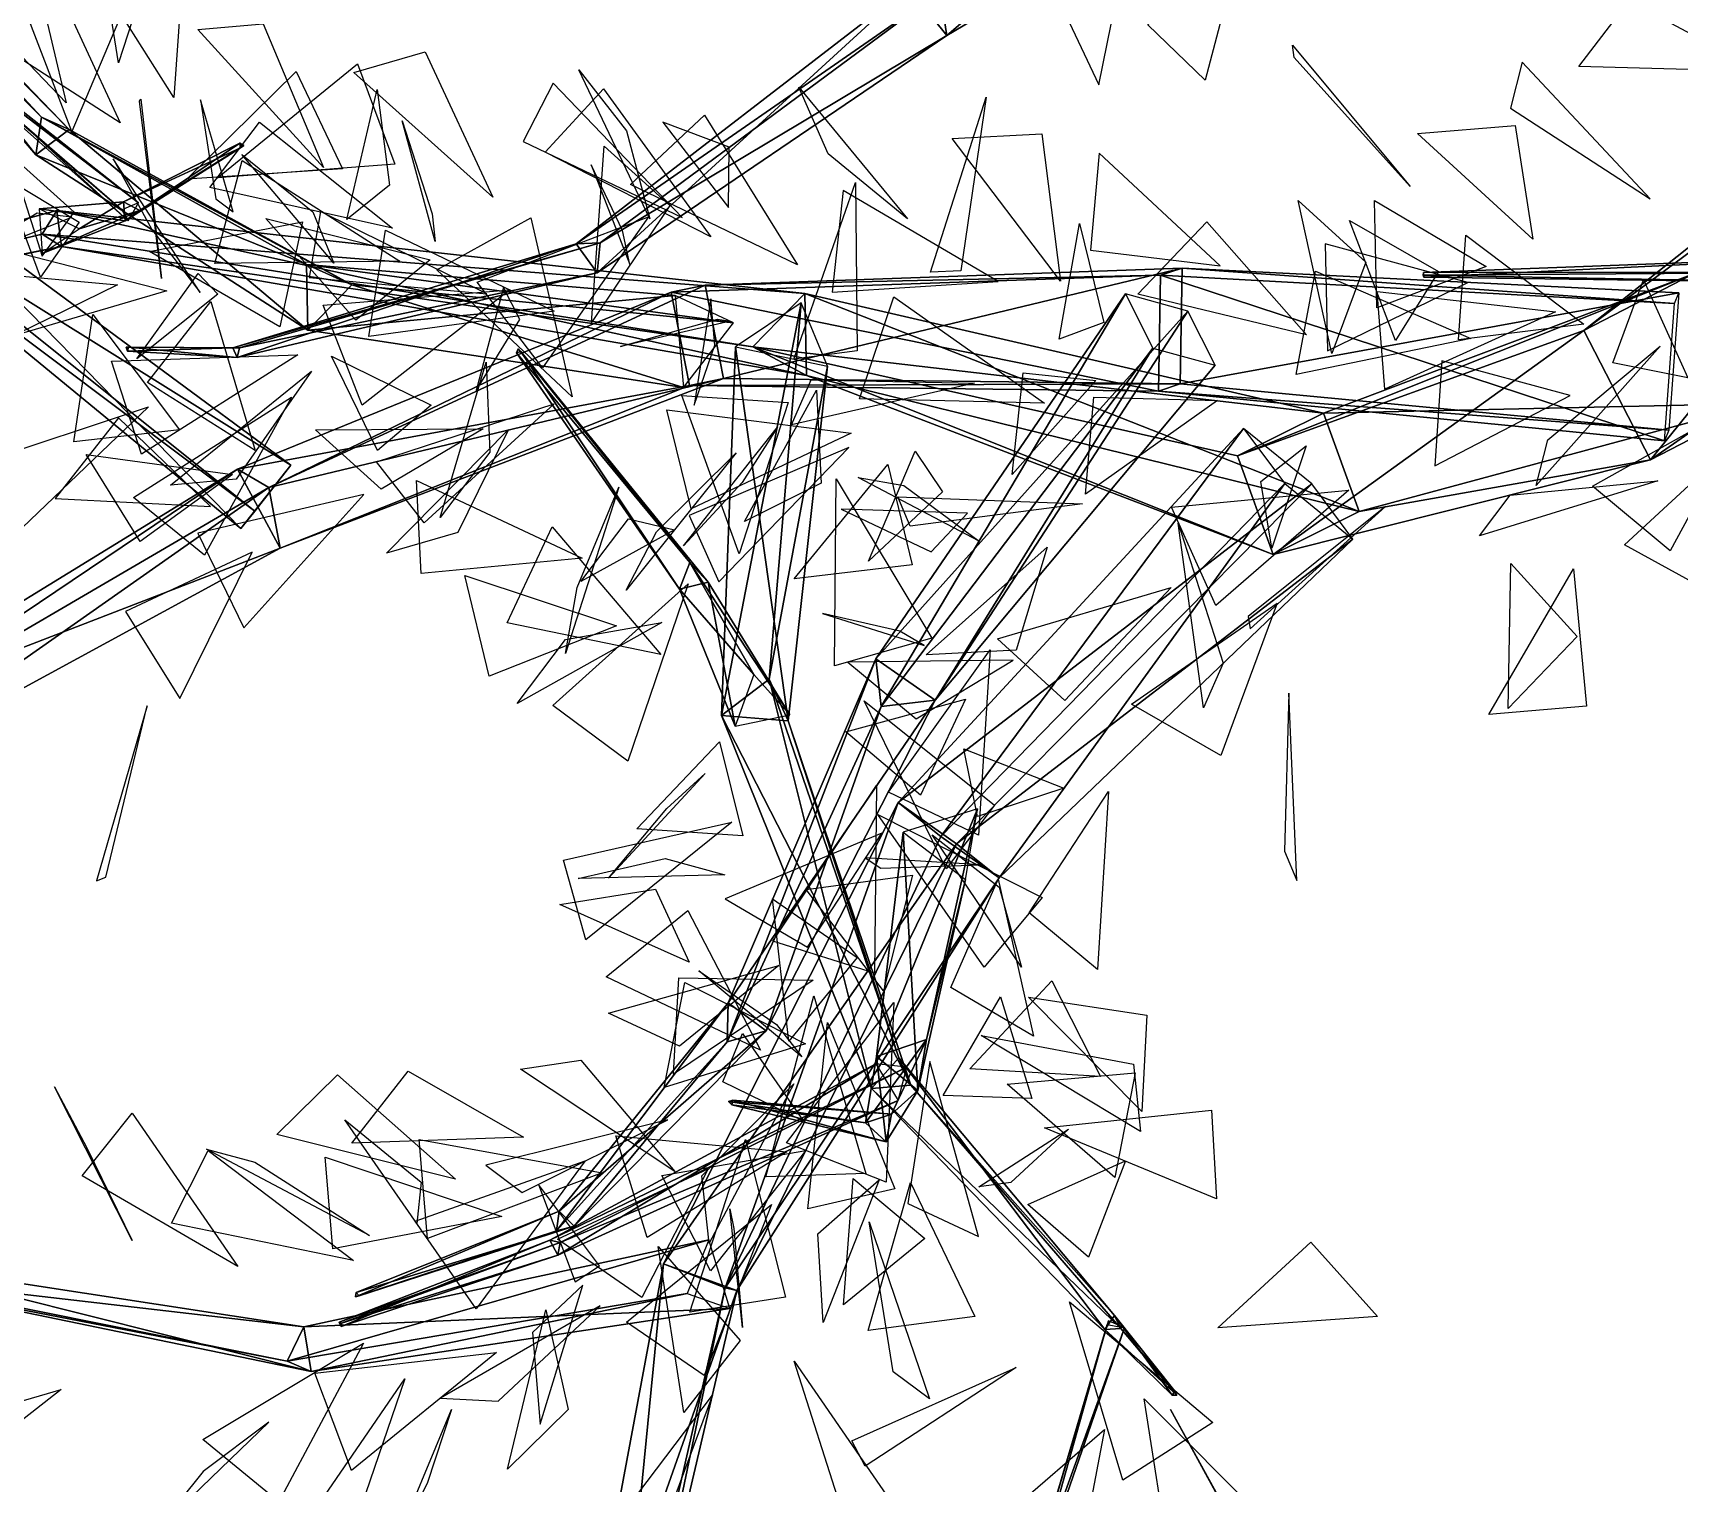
# Model space of a CAD drawing. Extents: x -154 to 171, y -158 to 169.
# Drawn here: x -113.75 to -67.92, y -48.74 to -8.36 of the extents above; entities that cross this region are included whole.
import ezdxf

# ---------------------------------------------------------------- set-up
doc = ezdxf.new("R2010")
doc.units = 0
doc.layers.add('Branches', color=15, linetype='CONTINUOUS')
doc.layers.add('Leaves', color=3, linetype='CONTINUOUS')

msp = doc.modelspace()

# ---------------------------------------------------------------- linework, layer by layer
at = {"layer": 'Branches', "color": 15}
for points in [[(-88.303841, -8.433343, 183.274643), (-89.373924, -7.092829, 182.965805), (-77.842941, 0.530321, 179.122833)], [(-88.303841, -8.433343, 183.274643), (-77.842941, 0.530321, 179.122833), (-76.799553, -1.61366, 179.728256)], [(-88.500366, -7.205266, 184.469696), (-88.303841, -8.433343, 183.274643), (-76.799553, -1.61366, 179.728256)], [(-121.055916, -3.090911, 214.393692), (-120.929146, -2.726, 214.10881), (-113.510384, -10.707273, 205.531906)], [(-120.929146, -2.726, 214.10881), (-112.742416, -11.0505, 206.366333), (-113.510384, -10.707273, 205.531906)], [(-120.929146, -2.726, 214.10881), (-120.697571, -2.796555, 214.517532), (-112.742416, -11.0505, 206.366333)], [(-120.697571, -2.796555, 214.517532), (-121.055916, -3.090911, 214.393692), (-113.67408, -11.751442, 206.094269)], [(-121.055916, -3.090911, 214.393692), (-113.510384, -10.707273, 205.531906), (-113.67408, -11.751442, 206.094269)], [(-120.697571, -2.796555, 214.517532), (-113.67408, -11.751442, 206.094269), (-112.742416, -11.0505, 206.366333)], [(-70.569283, -16.641489, 189.922379), (-54.195148, -4.509834, 173.474731), (-57.212959, -6.044036, 169.620956)], [(-70.569283, -16.641489, 189.922379), (-67.537384, -15.072274, 192.106781), (-54.195148, -4.509834, 173.474731)], [(-68.716888, -20.245325, 189.836365), (-70.569283, -16.641489, 189.922379), (-57.212959, -6.044036, 169.620956)], [(-68.716888, -20.245325, 189.836365), (-57.212959, -6.044036, 169.620956), (-54.851643, -10.595896, 169.489685)], [(-98.627647, -14.232025, 190.876648), (-88.500366, -7.205266, 184.469696), (-89.373924, -7.092829, 182.965805)], [(-98.037331, -15.044133, 191.086029), (-98.627647, -14.232025, 190.876648), (-89.373924, -7.092829, 182.965805)], [(-98.627647, -14.232025, 190.876648), (-97.95491, -14.204473, 191.650269), (-88.500366, -7.205266, 184.469696)], [(-98.037331, -15.044133, 191.086029), (-89.373924, -7.092829, 182.965805), (-88.303841, -8.433343, 183.274643)], [(-97.95491, -14.204473, 191.650269), (-88.303841, -8.433343, 183.274643), (-88.500366, -7.205266, 184.469696)], [(-116.908081, -8.412162, 269.948944), (-116.808662, -8.369725, 270.020996), (-110.81102, -13.088348, 264.948029)], [(-116.871216, -8.478588, 270.054321), (-116.908081, -8.412162, 269.948944), (-111.270798, -13.284606, 264.614868)], [(-116.908081, -8.412162, 269.948944), (-110.81102, -13.088348, 264.948029), (-111.270798, -13.284606, 264.614868)], [(-116.808662, -8.369725, 270.020996), (-116.871216, -8.478588, 270.054321), (-111.100304, -13.591803, 265.102203)], [(-116.871216, -8.478588, 270.054321), (-111.270798, -13.284606, 264.614868), (-111.100304, -13.591803, 265.102203)], [(-116.808662, -8.369725, 270.020996), (-111.100304, -13.591803, 265.102203), (-110.81102, -13.088348, 264.948029)], [(-97.95491, -14.204473, 191.650269), (-98.037331, -15.044133, 191.086029), (-88.303841, -8.433343, 183.274643)], [(-113.67408, -11.751442, 206.094269), (-113.510384, -10.707273, 205.531906), (-106.132538, -14.805631, 194.504028)], [(-113.510384, -10.707273, 205.531906), (-104.868797, -15.374179, 195.796097), (-106.132538, -14.805631, 194.504028)], [(-113.510384, -10.707273, 205.531906), (-112.742416, -11.0505, 206.366333), (-104.868797, -15.374179, 195.796097)], [(-65.68499, -18.676111, 192.020767), (-68.716888, -20.245325, 189.836365), (-54.851643, -10.595896, 169.489685)], [(-112.742416, -11.0505, 206.366333), (-113.67408, -11.751442, 206.094269), (-106.095039, -16.640463, 195.049103)], [(-112.742416, -11.0505, 206.366333), (-106.095039, -16.640463, 195.049103), (-104.868797, -15.374179, 195.796097)], [(-107.975838, -11.559801, 271.858063), (-107.990646, -11.433511, 271.831482), (-111.226479, -13.067014, 264.899994)], [(-107.990646, -11.433511, 271.831482), (-110.769943, -13.305987, 264.800995), (-111.226479, -13.067014, 264.899994)], [(-107.990646, -11.433511, 271.831482), (-107.880829, -11.494429, 271.798279), (-110.769943, -13.305987, 264.800995)], [(-107.975838, -11.559801, 271.858063), (-107.880829, -11.494429, 271.798279), (-107.990646, -11.433511, 271.831482)], [(-113.67408, -11.751442, 206.094269), (-106.132538, -14.805631, 194.504028), (-106.095039, -16.640463, 195.049103)], [(-107.975838, -11.559801, 271.858063), (-111.226479, -13.067014, 264.899994), (-111.185699, -13.591755, 264.964111)], [(-107.880829, -11.494429, 271.798279), (-111.185699, -13.591755, 264.964111), (-110.769943, -13.305987, 264.800995)], [(-107.880829, -11.494429, 271.798279), (-107.975838, -11.559801, 271.858063), (-111.185699, -13.591755, 264.964111)], [(-117.740746, -12.155353, 180.81076), (-118.885429, -13.187227, 181.208481), (-107.958099, -22.160564, 181.528549)], [(-118.503952, -12.945934, 179.682205), (-117.740746, -12.155353, 180.81076), (-106.571274, -20.396481, 180.952286)], [(-117.740746, -12.155353, 180.81076), (-107.958099, -22.160564, 181.528549), (-106.571274, -20.396481, 180.952286)], [(-118.885429, -13.187227, 181.208481), (-118.503952, -12.945934, 179.682205), (-107.570152, -21.673189, 179.297119)], [(-118.885429, -13.187227, 181.208481), (-107.570152, -21.673189, 179.297119), (-107.958099, -22.160564, 181.528549)], [(-118.503952, -12.945934, 179.682205), (-106.571274, -20.396481, 180.952286), (-107.570152, -21.673189, 179.297119)], [(-111.185699, -13.591755, 264.964111), (-111.226479, -13.067014, 264.899994), (-113.572502, -13.25471, 251.096741)], [(-111.226479, -13.067014, 264.899994), (-112.463875, -13.816738, 250.948914), (-113.572502, -13.25471, 251.096741)], [(-111.185699, -13.591755, 264.964111), (-113.572502, -13.25471, 251.096741), (-113.494057, -14.503429, 251.133194)], [(-111.226479, -13.067014, 264.899994), (-110.769943, -13.305987, 264.800995), (-112.463875, -13.816738, 250.948914)], [(-127.634949, -17.272581, 259.764038), (-113.082962, -13.307942, 251.237717), (-113.494194, -13.962742, 250.585526)], [(-127.634949, -17.272581, 259.764038), (-127.597023, -17.191259, 259.857971), (-113.082962, -13.307942, 251.237717)], [(-127.597023, -17.191259, 259.857971), (-112.953278, -14.304193, 251.355591), (-113.082962, -13.307942, 251.237717)], [(-113.494194, -13.962742, 250.585526), (-113.082962, -13.307942, 251.237717), (-92.259232, -15.617108, 235.77713)], [(-110.769943, -13.305987, 264.800995), (-113.494057, -14.503429, 251.133194), (-112.463875, -13.816738, 250.948914)], [(-110.769943, -13.305987, 264.800995), (-111.185699, -13.591755, 264.964111), (-113.494057, -14.503429, 251.133194)], [(-113.082962, -13.307942, 251.237717), (-92.21048, -17.900272, 236.262421), (-92.259232, -15.617108, 235.77713)], [(-113.082962, -13.307942, 251.237717), (-112.953278, -14.304193, 251.355591), (-92.21048, -17.900272, 236.262421)], [(-127.564041, -17.316786, 259.863495), (-127.634949, -17.272581, 259.764038), (-113.494194, -13.962742, 250.585526)], [(-127.564041, -17.316786, 259.863495), (-113.494194, -13.962742, 250.585526), (-112.953278, -14.304193, 251.355591)], [(-112.953278, -14.304193, 251.355591), (-113.494194, -13.962742, 250.585526), (-93.70549, -17.096245, 234.694916)], [(-113.494194, -13.962742, 250.585526), (-92.259232, -15.617108, 235.77713), (-93.70549, -17.096245, 234.694916)], [(-108.182037, -17.132517, 200.625092), (-97.95491, -14.204473, 191.650269), (-98.627647, -14.232025, 190.876648)], [(-108.182037, -17.132517, 200.625092), (-107.997917, -17.129526, 200.872437), (-97.95491, -14.204473, 191.650269)], [(-107.997917, -17.129526, 200.872437), (-98.037331, -15.044133, 191.086029), (-97.95491, -14.204473, 191.650269)], [(-127.597023, -17.191259, 259.857971), (-127.564041, -17.316786, 259.863495), (-112.953278, -14.304193, 251.355591)], [(-112.953278, -14.304193, 251.355591), (-93.70549, -17.096245, 234.694916), (-92.21048, -17.900272, 236.262421)], [(-108.06781, -17.395138, 200.73941), (-108.182037, -17.132517, 200.625092), (-98.627647, -14.232025, 190.876648)], [(-108.06781, -17.395138, 200.73941), (-98.627647, -14.232025, 190.876648), (-98.037331, -15.044133, 191.086029)], [(-75.029457, -15.16025, 288.073059), (-75.032478, -15.031089, 288.086609), (-62.904331, -14.573868, 289.44455)], [(-75.032478, -15.031089, 288.086609), (-62.975163, -15.020149, 290.052429), (-62.904331, -14.573868, 289.44455)], [(-75.029457, -15.16025, 288.073059), (-62.904331, -14.573868, 289.44455), (-62.886692, -15.326959, 289.365601)], [(-107.997917, -17.129526, 200.872437), (-108.06781, -17.395138, 200.73941), (-98.037331, -15.044133, 191.086029)], [(-106.095039, -16.640463, 195.049103), (-106.132538, -14.805631, 194.504028), (-95.8741, -15.671169, 185.027023)], [(-106.132538, -14.805631, 194.504028), (-94.247406, -16.435978, 186.961487), (-95.8741, -15.671169, 185.027023)], [(-106.132538, -14.805631, 194.504028), (-104.868797, -15.374179, 195.796097), (-94.247406, -16.435978, 186.961487)], [(-95.98175, -15.576699, 187.1306), (-82.413719, -18.331367, 192.074753), (-82.357773, -15.104257, 192.332855)], [(-95.038406, -15.380404, 184.657379), (-95.98175, -15.576699, 187.1306), (-82.357773, -15.104257, 192.332855)], [(-94.525055, -17.9841, 184.607193), (-95.038406, -15.380404, 184.657379), (-81.754112, -14.905651, 189.157944)], [(-95.038406, -15.380404, 184.657379), (-82.357773, -15.104257, 192.332855), (-81.754112, -14.905651, 189.157944)], [(-94.525055, -17.9841, 184.607193), (-81.754112, -14.905651, 189.157944), (-81.810059, -18.132763, 188.899841)], [(-82.357773, -15.104257, 192.332855), (-82.413719, -18.331367, 192.074753), (-68.325645, -19.719013, 192.73761)], [(-81.754112, -14.905651, 189.157944), (-82.357773, -15.104257, 192.332855), (-68.04818, -15.893178, 193.040176)], [(-82.357773, -15.104257, 192.332855), (-68.325645, -19.719013, 192.73761), (-68.04818, -15.893178, 193.040176)], [(-81.810059, -18.132763, 188.899841), (-81.754112, -14.905651, 189.157944), (-67.928627, -15.598587, 189.205536)], [(-81.754112, -14.905651, 189.157944), (-68.04818, -15.893178, 193.040176), (-67.928627, -15.598587, 189.205536)], [(-80.216896, -20.139814, 213.440979), (-67.537384, -15.072274, 192.106781), (-70.569283, -16.641489, 189.922379)], [(-80.216896, -20.139814, 213.440979), (-77.821419, -18.943731, 214.740829), (-67.537384, -15.072274, 192.106781)], [(-77.821419, -18.943731, 214.740829), (-65.68499, -18.676111, 192.020767), (-67.537384, -15.072274, 192.106781)], [(-75.044609, -15.107629, 288.190857), (-62.886692, -15.326959, 289.365601), (-62.975163, -15.020149, 290.052429)], [(-75.032478, -15.031089, 288.086609), (-75.044609, -15.107629, 288.190857), (-62.975163, -15.020149, 290.052429)], [(-75.044609, -15.107629, 288.190857), (-75.032478, -15.031089, 288.086609), (-75.029457, -15.16025, 288.073059)], [(-75.044609, -15.107629, 288.190857), (-75.029457, -15.16025, 288.073059), (-62.886692, -15.326959, 289.365601)], [(-108.055786, -20.511227, 181.536285), (-95.468399, -18.180395, 187.080414), (-95.98175, -15.576699, 187.1306)], [(-107.178139, -21.013741, 179.201065), (-108.055786, -20.511227, 181.536285), (-95.98175, -15.576699, 187.1306)], [(-107.178139, -21.013741, 179.201065), (-95.038406, -15.380404, 184.657379), (-94.525055, -17.9841, 184.607193)], [(-107.178139, -21.013741, 179.201065), (-95.98175, -15.576699, 187.1306), (-95.038406, -15.380404, 184.657379)], [(-104.868797, -15.374179, 195.796097), (-106.095039, -16.640463, 195.049103), (-95.638702, -18.234051, 185.618179)], [(-104.868797, -15.374179, 195.796097), (-95.638702, -18.234051, 185.618179), (-94.247406, -16.435978, 186.961487)], [(-95.98175, -15.576699, 187.1306), (-95.468399, -18.180395, 187.080414), (-82.413719, -18.331367, 192.074753)], [(-106.095039, -16.640463, 195.049103), (-95.8741, -15.671169, 185.027023), (-95.638702, -18.234051, 185.618179)], [(-94.578857, -27.367008, 244.971695), (-92.364555, -15.874043, 236.67363), (-94.18602, -17.102911, 235.208954)], [(-94.578857, -27.367008, 244.971695), (-93.25457, -26.349606, 245.907745), (-92.364555, -15.874043, 236.67363)], [(-93.70549, -17.096245, 234.694916), (-92.259232, -15.617108, 235.77713), (-77.821419, -18.943731, 214.740829)], [(-93.25457, -26.349606, 245.907745), (-91.624634, -17.636669, 234.851883), (-92.364555, -15.874043, 236.67363)], [(-92.259232, -15.617108, 235.77713), (-76.827431, -21.685019, 215.337372), (-77.821419, -18.943731, 214.740829)], [(-92.259232, -15.617108, 235.77713), (-92.21048, -17.900272, 236.262421), (-76.827431, -21.685019, 215.337372)], [(-90.132423, -27.11895, 195.838806), (-90.284836, -25.784214, 197.376175), (-83.333549, -15.624558, 190.687012)], [(-90.284836, -25.784214, 197.376175), (-81.593796, -16.104095, 192.048019), (-83.333549, -15.624558, 190.687012)], [(-90.132423, -27.11895, 195.838806), (-83.333549, -15.624558, 190.687012), (-82.574036, -17.132923, 189.184677)], [(-81.810059, -18.132763, 188.899841), (-67.928627, -15.598587, 189.205536), (-68.206093, -19.424421, 188.902969)], [(-90.284836, -25.784214, 197.376175), (-88.633224, -26.936588, 197.212631), (-81.593796, -16.104095, 192.048019)], [(-88.633224, -26.936588, 197.212631), (-80.834282, -17.612459, 190.545685), (-81.593796, -16.104095, 192.048019)], [(-79.222908, -22.881102, 214.037521), (-80.216896, -20.139814, 213.440979), (-70.569283, -16.641489, 189.922379)], [(-79.222908, -22.881102, 214.037521), (-70.569283, -16.641489, 189.922379), (-68.716888, -20.245325, 189.836365)], [(-111.151283, -17.109436, 202.410294), (-111.087189, -17.107946, 202.52327), (-107.997917, -17.129526, 200.872437)], [(-111.151283, -17.109436, 202.410294), (-111.120644, -17.221159, 202.46907), (-111.087189, -17.107946, 202.52327)], [(-111.151283, -17.109436, 202.410294), (-107.997917, -17.129526, 200.872437), (-108.182037, -17.132517, 200.625092)], [(-111.120644, -17.221159, 202.46907), (-111.151283, -17.109436, 202.410294), (-108.182037, -17.132517, 200.625092)], [(-111.087189, -17.107946, 202.52327), (-111.120644, -17.221159, 202.46907), (-108.06781, -17.395138, 200.73941)], [(-111.120644, -17.221159, 202.46907), (-108.182037, -17.132517, 200.625092), (-108.06781, -17.395138, 200.73941)], [(-111.087189, -17.107946, 202.52327), (-108.06781, -17.395138, 200.73941), (-107.997917, -17.129526, 200.872437)], [(-100.290627, -17.268064, 269.835205), (-100.242355, -17.155176, 269.792755), (-95.461258, -23.101559, 258.351013)], [(-100.1698, -17.232887, 269.867401), (-100.242355, -17.155176, 269.792755), (-100.290627, -17.268064, 269.835205)], [(-100.1698, -17.232887, 269.867401), (-100.290627, -17.268064, 269.835205), (-95.751122, -23.846148, 258.569824)], [(-100.290627, -17.268064, 269.835205), (-95.461258, -23.101559, 258.351013), (-95.751122, -23.846148, 258.569824)], [(-100.242355, -17.155176, 269.792755), (-94.948563, -23.655767, 258.712555), (-95.461258, -23.101559, 258.351013)], [(-100.242355, -17.155176, 269.792755), (-100.1698, -17.232887, 269.867401), (-94.948563, -23.655767, 258.712555)], [(-100.1698, -17.232887, 269.867401), (-95.751122, -23.846148, 258.569824), (-94.948563, -23.655767, 258.712555)], [(-92.727112, -27.51256, 244.508118), (-94.578857, -27.367008, 244.971695), (-94.18602, -17.102911, 235.208954)], [(-92.727112, -27.51256, 244.508118), (-94.18602, -17.102911, 235.208954), (-91.624634, -17.636669, 234.851883)], [(-92.21048, -17.900272, 236.262421), (-93.70549, -17.096245, 234.694916), (-79.222908, -22.881102, 214.037521)], [(-93.70549, -17.096245, 234.694916), (-80.216896, -20.139814, 213.440979), (-79.222908, -22.881102, 214.037521)], [(-93.70549, -17.096245, 234.694916), (-77.821419, -18.943731, 214.740829), (-80.216896, -20.139814, 213.440979)], [(-88.633224, -26.936588, 197.212631), (-90.132423, -27.11895, 195.838806), (-82.574036, -17.132923, 189.184677)], [(-88.633224, -26.936588, 197.212631), (-82.574036, -17.132923, 189.184677), (-80.834282, -17.612459, 190.545685)], [(-93.25457, -26.349606, 245.907745), (-92.727112, -27.51256, 244.508118), (-91.624634, -17.636669, 234.851883)], [(-108.055786, -20.511227, 181.536285), (-106.865608, -22.705267, 181.040604), (-95.468399, -18.180395, 187.080414)], [(-106.865608, -22.705267, 181.040604), (-107.178139, -21.013741, 179.201065), (-94.525055, -17.9841, 184.607193)], [(-106.865608, -22.705267, 181.040604), (-94.525055, -17.9841, 184.607193), (-95.468399, -18.180395, 187.080414)], [(-95.468399, -18.180395, 187.080414), (-94.525055, -17.9841, 184.607193), (-81.810059, -18.132763, 188.899841)], [(-95.468399, -18.180395, 187.080414), (-81.810059, -18.132763, 188.899841), (-82.413719, -18.331367, 192.074753)], [(-92.21048, -17.900272, 236.262421), (-79.222908, -22.881102, 214.037521), (-76.827431, -21.685019, 215.337372)], [(-82.413719, -18.331367, 192.074753), (-81.810059, -18.132763, 188.899841), (-68.206093, -19.424421, 188.902969)], [(-82.413719, -18.331367, 192.074753), (-68.206093, -19.424421, 188.902969), (-68.325645, -19.719013, 192.73761)], [(-77.821419, -18.943731, 214.740829), (-76.827431, -21.685019, 215.337372), (-65.68499, -18.676111, 192.020767)], [(-76.827431, -21.685019, 215.337372), (-68.716888, -20.245325, 189.836365), (-65.68499, -18.676111, 192.020767)], [(-89.65831, -29.790987, 216.291504), (-78.147385, -20.919468, 216.539246), (-80.045601, -19.373178, 214.659775)], [(-88.472099, -30.735928, 214.326935), (-89.65831, -29.790987, 216.291504), (-80.045601, -19.373178, 214.659775)], [(-88.472099, -30.735928, 214.326935), (-80.045601, -19.373178, 214.659775), (-78.896942, -20.905365, 212.239105)], [(-119.727036, -27.669575, 179.985489), (-106.865608, -22.705267, 181.040604), (-108.055786, -20.511227, 181.536285)], [(-119.543098, -28.239017, 178.258652), (-119.727036, -27.669575, 179.985489), (-108.055786, -20.511227, 181.536285)], [(-119.543098, -28.239017, 178.258652), (-108.055786, -20.511227, 181.536285), (-107.178139, -21.013741, 179.201065)], [(-76.827431, -21.685019, 215.337372), (-79.222908, -22.881102, 214.037521), (-68.716888, -20.245325, 189.836365)], [(-119.000374, -29.305088, 179.615219), (-119.543098, -28.239017, 178.258652), (-107.178139, -21.013741, 179.201065)], [(-119.000374, -29.305088, 179.615219), (-107.178139, -21.013741, 179.201065), (-106.865608, -22.705267, 181.040604)], [(-89.65831, -29.790987, 216.291504), (-88.037315, -30.939228, 217.779266), (-78.147385, -20.919468, 216.539246)], [(-86.851105, -31.884169, 215.814697), (-88.472099, -30.735928, 214.326935), (-78.896942, -20.905365, 212.239105)], [(-88.037315, -30.939228, 217.779266), (-76.998726, -22.451654, 214.118576), (-78.147385, -20.919468, 216.539246)], [(-86.851105, -31.884169, 215.814697), (-78.896942, -20.905365, 212.239105), (-76.998726, -22.451654, 214.118576)], [(-88.037315, -30.939228, 217.779266), (-86.851105, -31.884169, 215.814697), (-76.998726, -22.451654, 214.118576)], [(-119.727036, -27.669575, 179.985489), (-119.000374, -29.305088, 179.615219), (-106.865608, -22.705267, 181.040604)], [(-95.751122, -23.846148, 258.569824), (-95.461258, -23.101559, 258.351013), (-93.677856, -26.224876, 244.882416)], [(-95.461258, -23.101559, 258.351013), (-92.680641, -27.342806, 245.316345), (-93.677856, -26.224876, 244.882416)], [(-95.461258, -23.101559, 258.351013), (-94.948563, -23.655767, 258.712555), (-92.680641, -27.342806, 245.316345)], [(-94.948563, -23.655767, 258.712555), (-95.751122, -23.846148, 258.569824), (-94.202042, -27.661491, 245.188782)], [(-94.948563, -23.655767, 258.712555), (-94.202042, -27.661491, 245.188782), (-92.680641, -27.342806, 245.316345)], [(-95.751122, -23.846148, 258.569824), (-93.677856, -26.224876, 244.882416), (-94.202042, -27.661491, 245.188782)], [(-94.424812, -36.449219, 205.760681), (-90.284836, -25.784214, 197.376175), (-90.132423, -27.11895, 195.838806)], [(-94.424812, -36.449219, 205.760681), (-94.391251, -35.370167, 206.527863), (-90.284836, -25.784214, 197.376175)], [(-94.391251, -35.370167, 206.527863), (-88.633224, -26.936588, 197.212631), (-90.284836, -25.784214, 197.376175)], [(-90.403374, -37.751835, 253.80687), (-93.25457, -26.349606, 245.907745), (-94.578857, -27.367008, 244.971695)], [(-90.403374, -37.751835, 253.80687), (-89.647202, -36.902782, 254.181824), (-93.25457, -26.349606, 245.907745)], [(-89.647202, -36.902782, 254.181824), (-92.727112, -27.51256, 244.508118), (-93.25457, -26.349606, 245.907745)], [(-94.391251, -35.370167, 206.527863), (-93.335655, -36.143147, 206.449234), (-88.633224, -26.936588, 197.212631)], [(-93.335655, -36.143147, 206.449234), (-90.132423, -27.11895, 195.838806), (-88.633224, -26.936588, 197.212631)], [(-89.308762, -37.655434, 253.331665), (-94.578857, -27.367008, 244.971695), (-92.727112, -27.51256, 244.508118)], [(-89.308762, -37.655434, 253.331665), (-90.403374, -37.751835, 253.80687), (-94.578857, -27.367008, 244.971695)], [(-93.335655, -36.143147, 206.449234), (-94.424812, -36.449219, 205.760681), (-90.132423, -27.11895, 195.838806)], [(-89.647202, -36.902782, 254.181824), (-89.308762, -37.655434, 253.331665), (-92.727112, -27.51256, 244.508118)], [(-96.193169, -42.634785, 215.341385), (-88.037315, -30.939228, 217.779266), (-89.65831, -29.790987, 216.291504)], [(-94.475288, -43.303871, 213.911896), (-96.193169, -42.634785, 215.341385), (-89.65831, -29.790987, 216.291504)], [(-94.475288, -43.303871, 213.911896), (-89.65831, -29.790987, 216.291504), (-88.472099, -30.735928, 214.326935)], [(-90.265106, -36.861702, 228.547562), (-87.451698, -29.966444, 216.558197), (-89.523354, -30.615559, 216.045013)], [(-90.265106, -36.861702, 228.547562), (-88.872826, -36.388397, 228.79007), (-87.451698, -29.966444, 216.558197)], [(-88.872826, -36.388397, 228.79007), (-87.78907, -31.930731, 215.556076), (-87.451698, -29.966444, 216.558197)], [(-89.110619, -37.807133, 228.344467), (-90.265106, -36.861702, 228.547562), (-89.523354, -30.615559, 216.045013)], [(-89.110619, -37.807133, 228.344467), (-89.523354, -30.615559, 216.045013), (-87.78907, -31.930731, 215.556076)], [(-96.193169, -42.634785, 215.341385), (-94.153214, -43.375633, 216.19693), (-88.037315, -30.939228, 217.779266)], [(-94.475288, -43.303871, 213.911896), (-88.472099, -30.735928, 214.326935), (-86.851105, -31.884169, 215.814697)], [(-94.153214, -43.375633, 216.19693), (-86.851105, -31.884169, 215.814697), (-88.037315, -30.939228, 217.779266)], [(-94.153214, -43.375633, 216.19693), (-94.475288, -43.303871, 213.911896), (-86.851105, -31.884169, 215.814697)], [(-88.872826, -36.388397, 228.79007), (-89.110619, -37.807133, 228.344467), (-87.78907, -31.930731, 215.556076)], [(-99.171463, -41.712673, 217.939728), (-94.391251, -35.370167, 206.527863), (-94.424812, -36.449219, 205.760681)], [(-99.171463, -41.712673, 217.939728), (-99.102783, -41.163437, 218.189301), (-94.391251, -35.370167, 206.527863)], [(-99.102783, -41.163437, 218.189301), (-93.335655, -36.143147, 206.449234), (-94.391251, -35.370167, 206.527863)], [(-99.102783, -41.163437, 218.189301), (-98.685356, -41.585896, 218.280762), (-93.335655, -36.143147, 206.449234)], [(-98.685356, -41.585896, 218.280762), (-94.424812, -36.449219, 205.760681), (-93.335655, -36.143147, 206.449234)], [(-98.685356, -41.585896, 218.280762), (-99.171463, -41.712673, 217.939728), (-94.424812, -36.449219, 205.760681)], [(-90.574638, -38.710453, 242.346558), (-88.872826, -36.388397, 228.79007), (-90.265106, -36.861702, 228.547562)], [(-90.574638, -38.710453, 242.346558), (-89.84861, -38.466553, 242.497223), (-88.872826, -36.388397, 228.79007)], [(-89.84861, -38.466553, 242.497223), (-89.110619, -37.807133, 228.344467), (-88.872826, -36.388397, 228.79007)], [(-99.141037, -42.395428, 262.93219), (-99.362984, -41.975319, 262.86734), (-90.282448, -37.063023, 253.458679)], [(-99.362984, -41.975319, 262.86734), (-89.41629, -37.156754, 254.292435), (-90.282448, -37.063023, 253.458679)], [(-99.141037, -42.395428, 262.93219), (-90.282448, -37.063023, 253.458679), (-89.660599, -38.090275, 253.569244)], [(-89.996513, -39.239059, 242.438431), (-90.574638, -38.710453, 242.346558), (-90.265106, -36.861702, 228.547562)], [(-83.909157, -44.461731, 264.351013), (-89.647202, -36.902782, 254.181824), (-90.403374, -37.751835, 253.80687)], [(-89.996513, -39.239059, 242.438431), (-90.265106, -36.861702, 228.547562), (-89.110619, -37.807133, 228.344467)], [(-83.909157, -44.461731, 264.351013), (-83.641846, -44.069584, 264.422668), (-89.647202, -36.902782, 254.181824)], [(-83.641846, -44.069584, 264.422668), (-89.308762, -37.655434, 253.331665), (-89.647202, -36.902782, 254.181824)], [(-99.362984, -41.975319, 262.86734), (-99.073769, -42.03698, 263.25119), (-89.41629, -37.156754, 254.292435)], [(-99.073769, -42.03698, 263.25119), (-89.660599, -38.090275, 253.569244), (-89.41629, -37.156754, 254.292435)], [(-83.461418, -44.435928, 264.180023), (-90.403374, -37.751835, 253.80687), (-89.308762, -37.655434, 253.331665)], [(-83.461418, -44.435928, 264.180023), (-83.909157, -44.461731, 264.351013), (-90.403374, -37.751835, 253.80687)], [(-89.84861, -38.466553, 242.497223), (-89.996513, -39.239059, 242.438431), (-89.110619, -37.807133, 228.344467)], [(-83.641846, -44.069584, 264.422668), (-83.461418, -44.435928, 264.180023), (-89.308762, -37.655434, 253.331665)], [(-99.073769, -42.03698, 263.25119), (-99.141037, -42.395428, 262.93219), (-89.660599, -38.090275, 253.569244)], [(-94.385712, -38.116116, 254.556152), (-94.268364, -38.075432, 254.594223), (-89.84861, -38.466553, 242.497223)], [(-94.295486, -38.20245, 254.591949), (-94.268364, -38.075432, 254.594223), (-94.385712, -38.116116, 254.556152)], [(-94.295486, -38.20245, 254.591949), (-94.385712, -38.116116, 254.556152), (-90.574638, -38.710453, 242.346558)], [(-94.385712, -38.116116, 254.556152), (-89.84861, -38.466553, 242.497223), (-90.574638, -38.710453, 242.346558)], [(-94.268364, -38.075432, 254.594223), (-94.295486, -38.20245, 254.591949), (-89.996513, -39.239059, 242.438431)], [(-94.295486, -38.20245, 254.591949), (-90.574638, -38.710453, 242.346558), (-89.996513, -39.239059, 242.438431)], [(-94.268364, -38.075432, 254.594223), (-89.996513, -39.239059, 242.438431), (-89.84861, -38.466553, 242.497223)], [(-104.767517, -43.5508, 225.156509), (-99.102783, -41.163437, 218.189301), (-99.171463, -41.712673, 217.939728)], [(-104.767517, -43.5508, 225.156509), (-104.750084, -43.43145, 225.204742), (-99.102783, -41.163437, 218.189301)], [(-104.750084, -43.43145, 225.204742), (-98.685356, -41.585896, 218.280762), (-99.102783, -41.163437, 218.189301)], [(-104.750084, -43.43145, 225.204742), (-104.671471, -43.52829, 225.241028), (-98.685356, -41.585896, 218.280762)], [(-104.671471, -43.52829, 225.241028), (-99.171463, -41.712673, 217.939728), (-98.685356, -41.585896, 218.280762)], [(-106.670883, -45.343212, 222.477341), (-94.935295, -41.969238, 215.445847), (-95.537582, -43.462181, 214.205215)], [(-106.670883, -45.343212, 222.477341), (-106.208702, -44.385807, 223.216354), (-94.935295, -41.969238, 215.445847)], [(-106.208702, -44.385807, 223.216354), (-94.348801, -43.88287, 215.799149), (-94.935295, -41.969238, 215.445847)], [(-105.169159, -44.378273, 265.718323), (-105.221504, -44.261429, 265.696381), (-99.362984, -41.975319, 262.86734)], [(-105.221504, -44.261429, 265.696381), (-99.073769, -42.03698, 263.25119), (-99.362984, -41.975319, 262.86734)], [(-105.221504, -44.261429, 265.696381), (-105.161514, -44.285599, 265.809021), (-99.073769, -42.03698, 263.25119)], [(-105.169159, -44.378273, 265.718323), (-99.362984, -41.975319, 262.86734), (-99.141037, -42.395428, 262.93219)], [(-105.161514, -44.285599, 265.809021), (-99.141037, -42.395428, 262.93219), (-99.073769, -42.03698, 263.25119)], [(-104.671471, -43.52829, 225.241028), (-104.767517, -43.5508, 225.156509), (-99.171463, -41.712673, 217.939728)], [(-118.624466, -42.946659, 229.246338), (-118.432045, -42.51247, 229.587799), (-106.208702, -44.385807, 223.216354)], [(-118.432045, -42.51247, 229.587799), (-118.462166, -43.062199, 229.80278), (-106.007782, -45.629787, 223.5681)], [(-118.432045, -42.51247, 229.587799), (-106.007782, -45.629787, 223.5681), (-106.208702, -44.385807, 223.216354)], [(-105.161514, -44.285599, 265.809021), (-105.169159, -44.378273, 265.718323), (-99.141037, -42.395428, 262.93219)], [(-118.462166, -43.062199, 229.80278), (-118.624466, -42.946659, 229.246338), (-106.670883, -45.343212, 222.477341)], [(-118.624466, -42.946659, 229.246338), (-106.208702, -44.385807, 223.216354), (-106.670883, -45.343212, 222.477341)], [(-118.462166, -43.062199, 229.80278), (-106.670883, -45.343212, 222.477341), (-106.007782, -45.629787, 223.5681)], [(-98.772758, -56.470833, 216.741943), (-94.153214, -43.375633, 216.19693), (-96.193169, -42.634785, 215.341385)], [(-97.606995, -57.014008, 215.764084), (-98.772758, -56.470833, 216.741943), (-96.193169, -42.634785, 215.341385)], [(-97.606995, -57.014008, 215.764084), (-96.193169, -42.634785, 215.341385), (-94.475288, -43.303871, 213.911896)], [(-106.007782, -45.629787, 223.5681), (-106.670883, -45.343212, 222.477341), (-95.537582, -43.462181, 214.205215)], [(-106.007782, -45.629787, 223.5681), (-95.537582, -43.462181, 214.205215), (-94.348801, -43.88287, 215.799149)], [(-104.767517, -43.5508, 225.156509), (-104.671471, -43.52829, 225.241028), (-104.750084, -43.43145, 225.204742)], [(-98.772758, -56.470833, 216.741943), (-97.263443, -56.662437, 217.285568), (-94.153214, -43.375633, 216.19693)], [(-97.263443, -56.662437, 217.285568), (-97.606995, -57.014008, 215.764084), (-94.475288, -43.303871, 213.911896)], [(-97.263443, -56.662437, 217.285568), (-94.475288, -43.303871, 213.911896), (-94.153214, -43.375633, 216.19693)], [(-106.208702, -44.385807, 223.216354), (-106.007782, -45.629787, 223.5681), (-94.348801, -43.88287, 215.799149)], [(-105.161514, -44.285599, 265.809021), (-105.221504, -44.261429, 265.696381), (-105.169159, -44.378273, 265.718323)], [(-86.170692, -52.197201, 265.860535), (-83.808884, -44.222927, 264.594116), (-83.842361, -44.324986, 264.042542)], [(-86.170692, -52.197201, 265.860535), (-86.162949, -52.173588, 265.988037), (-83.808884, -44.222927, 264.594116)], [(-86.059464, -52.219009, 265.924011), (-86.170692, -52.197201, 265.860535), (-83.842361, -44.324986, 264.042542)], [(-86.162949, -52.173588, 265.988037), (-83.361183, -44.419331, 264.317047), (-83.808884, -44.222927, 264.594116)], [(-86.162949, -52.173588, 265.988037), (-86.059464, -52.219009, 265.924011), (-83.361183, -44.419331, 264.317047)], [(-86.059464, -52.219009, 265.924011), (-83.842361, -44.324986, 264.042542), (-83.361183, -44.419331, 264.317047)], [(-82.031174, -46.292599, 270.661804), (-83.641846, -44.069584, 264.422668), (-83.909157, -44.461731, 264.351013)], [(-81.90564, -46.291336, 270.628418), (-83.909157, -44.461731, 264.351013), (-83.461418, -44.435928, 264.180023)], [(-82.031174, -46.292599, 270.661804), (-81.96125, -46.184059, 270.676117), (-83.641846, -44.069584, 264.422668)], [(-81.96125, -46.184059, 270.676117), (-83.461418, -44.435928, 264.180023), (-83.641846, -44.069584, 264.422668)], [(-81.96125, -46.184059, 270.676117), (-81.90564, -46.291336, 270.628418), (-83.461418, -44.435928, 264.180023)], [(-81.90564, -46.291336, 270.628418), (-82.031174, -46.292599, 270.661804), (-83.909157, -44.461731, 264.351013)], [(-82.031174, -46.292599, 270.661804), (-81.90564, -46.291336, 270.628418), (-81.96125, -46.184059, 270.676117)]]:
    msp.add_3dface(points, dxfattribs=at)
at = {"layer": 'Leaves', "color": 3}
for points in [[(-111.365089, -9.18782, 205.702515), (-112.123116, -4.466298, 207.79599), (-110.316467, -5.959568, 209.668472)], [(-79.798599, -4.658767, 178.787018), (-81.117538, -9.677246, 178.216675), (-82.706116, -8.133155, 176.193756)], [(-112.822411, -10.305393, 264.762543), (-116.341606, -6.634075, 263.584961), (-114.022446, -5.226084, 264.865204)], [(-109.825134, -10.161185, 270.628662), (-111.58931, -7.365718, 274.668854), (-109.516426, -5.685553, 273.297638)], [(-83.271027, -5.819763, 185.056274), (-85.223259, -7.362135, 189.64537), (-84.078545, -9.803915, 188.331085)], [(-111.318138, -10.864004, 199.985672), (-115.703491, -8.052187, 200.320953), (-113.456825, -6.248289, 201.156677)], [(-112.665245, -11.106895, 256.262939), (-114.007492, -7.624198, 259.912476), (-111.061821, -7.295299, 259.448944)], [(-65.635254, -9.433702, 181.336884), (-70.71048, -9.296511, 182.55069), (-69.31427, -7.466171, 184.47435)], [(-105.657478, -12.103619, 245.166748), (-109.160042, -8.268686, 245.691498), (-107.336601, -8.101879, 248.067886)], [(-75.405212, -12.638853, 190.269897), (-78.633499, -9.045574, 188.290863), (-78.683723, -8.701875, 191.270691)], [(-100.949852, -12.931516, 190.061584), (-104.815102, -9.465834, 190.608322), (-102.827454, -8.890133, 192.78038)], [(-109.46312, -12.430741, 260.886261), (-106.419312, -9.430301, 263.883362), (-105.136314, -12.140581, 263.792236)], [(-108.6073, -12.398898, 265.036255), (-104.714996, -9.215613, 266.438629), (-103.677681, -12.017404, 266.710571)], [(-96.57885, -13.531692, 240.755508), (-98.554832, -9.385511, 243.236374), (-97.227058, -11.085563, 245.321289)], [(-68.724976, -12.978973, 289.869904), (-72.290146, -9.17771, 289.569946), (-72.611839, -10.45039, 292.267487)], [(-105.012833, -13.555025, 199.059708), (-104.166786, -9.93477, 202.724121), (-103.823021, -12.602622, 204.052429)], [(-95.673378, -13.498857, 187.964661), (-99.262733, -9.755817, 187.367813), (-100.100021, -11.381753, 189.745895)], [(-94.87915, -14.041165, 234.75882), (-99.486984, -11.675556, 234.109406), (-97.861191, -9.915443, 235.914612)], [(-89.403351, -13.536114, 185.317551), (-91.608299, -11.725081, 180.946228), (-92.428215, -9.87084, 183.157455)], [(-110.166847, -15.19602, 180.504333), (-110.784653, -10.263258, 178.911804), (-110.743584, -10.202124, 181.910904)], [(-108.174522, -13.339305, 250.423325), (-109.087402, -10.220345, 254.508514), (-108.661331, -12.978808, 255.608215)], [(-87.213562, -10.148186, 183.167969), (-87.918373, -14.979681, 185.014557), (-88.761581, -15.02552, 182.135864)], [(-103.73526, -13.794353, 194.473648), (-108.824867, -12.660092, 194.717239), (-107.443024, -10.845385, 196.665924)], [(-102.5513, -14.167233, 195.979126), (-103.467606, -10.810685, 199.870651), (-102.633102, -13.396917, 201.141479)], [(-92.463463, -14.820205, 231.150864), (-97.115685, -12.57882, 231.914398), (-95.053116, -10.651169, 232.929276)], [(-94.369736, -11.544735, 191.290726), (-96.213455, -10.839854, 196.123306), (-94.388222, -13.218079, 196.235382)], [(-71.991234, -14.100113, 198.792725), (-75.204987, -11.163559, 201.673431), (-72.483032, -10.93369, 202.913635)], [(-85.139648, -15.274689, 223.95784), (-88.159248, -11.299835, 225.485107), (-85.658028, -11.166243, 227.136185)], [(-112.60273, -13.350805, 253.610306), (-114.389694, -11.733688, 258.240814), (-113.497871, -14.574773, 258.605347)], [(-109.097565, -15.583141, 202.926056), (-111.514252, -11.86198, 205.676071), (-110.436905, -13.837726, 207.659943)], [(-103.539032, -14.710946, 240.131516), (-108.683228, -14.776504, 239.246674), (-107.921989, -11.909427, 239.694321)], [(-105.370735, -14.766229, 199.839691), (-107.934074, -11.74392, 203.237488), (-105.956108, -13.343314, 204.827957)], [(-98.201324, -16.42474, 268.424988), (-97.843445, -11.513339, 270.157043), (-96.014618, -13.165919, 271.867126)], [(-80.694778, -14.846874, 194.57196), (-84.070084, -11.711857, 197.027359), (-84.304039, -14.409945, 198.317932)], [(-112.461998, -13.626966, 267.087341), (-113.541595, -15.15995, 271.959137), (-114.578911, -12.35816, 271.687195)], [(-97.339638, -13.86452, 193.737015), (-98.212914, -12.028945, 198.545151), (-97.134712, -14.809961, 198.86676)], [(-90.845985, -12.520846, 185.613174), (-90.798622, -17.209288, 187.908005), (-92.566711, -17.447855, 185.49617)], [(-86.87336, -15.281937, 193.103638), (-91.192535, -12.744746, 194.572449), (-91.495941, -15.578046, 195.510727)], [(-77.590019, -17.282425, 217.212418), (-78.52108, -13.024803, 220.085709), (-76.64167, -14.741909, 221.672958)], [(-73.28965, -14.85884, 286.20993), (-76.333817, -16.010878, 282.128754), (-76.403671, -13.02804, 282.441498)], [(-112.668327, -13.491411, 267.987335), (-113.628151, -13.378898, 273.117279), (-115.947311, -14.786889, 271.837036)], [(-110.508347, -14.442011, 251.000412), (-106.242584, -13.621026, 253.895111), (-106.877625, -16.545465, 254.105789)], [(-107.266403, -13.530803, 270.36792), (-102.689522, -14.675969, 272.601898), (-104.762405, -16.356134, 273.973114)], [(-101.11142, -15.623435, 185.973602), (-105.741806, -13.335556, 185.215256), (-106.062767, -15.173299, 187.564651)], [(-98.735611, -18.494053, 263.234772), (-102.501854, -14.953524, 263.962799), (-99.890251, -13.511077, 264.277222)], [(-96.615265, -13.482256, 186.74678), (-99.559967, -17.680445, 185.770081), (-101.385201, -15.302219, 185.658005)], [(-85.17646, -16.884947, 230.334702), (-84.613396, -13.669508, 234.408264), (-83.93972, -16.424782, 235.385315)], [(-78.295448, -16.769558, 206.652222), (-82.992287, -15.630123, 208.624908), (-81.071869, -13.622188, 209.756363)], [(-75.818108, -16.924665, 213.244751), (-77.095139, -13.578147, 217.042114), (-74.613701, -15.00142, 217.945877)], [(-99.239677, -16.111034, 184.827209), (-104.398293, -16.811163, 184.441757), (-103.938568, -13.85007, 184.585236)], [(-70.575966, -16.467812, 186.373856), (-74.056946, -16.908751, 182.508835), (-73.855698, -13.986868, 183.158524)], [(-110.01828, -15.540002, 196.368362), (-114.708038, -16.919224, 198.199738), (-115.051804, -14.251371, 196.871429)], [(-73.80439, -15.309506, 290.393402), (-77.777031, -14.230454, 293.603363), (-77.707176, -17.213291, 293.290619)], [(-111.397331, -15.376365, 246.562271), (-116.083885, -17.670427, 246.715714), (-116.509956, -14.911964, 245.616013)], [(-109.148811, -15.061721, 203.214615), (-108.607178, -15.632504, 208.375122), (-110.853844, -17.436401, 207.539398)], [(-73.713928, -16.86618, 192.129303), (-78.580635, -17.869444, 193.728882), (-78.039253, -14.989055, 194.3694)], [(-100.473228, -15.508826, 190.023819), (-104.588066, -18.720997, 190.03479), (-105.666267, -15.939981, 189.713181)], [(-100.195236, -16.337887, 244.865433), (-100.650467, -15.44743, 249.988907), (-101.411705, -18.314507, 249.54126)], [(-71.361855, -16.127701, 187.120377), (-76.112114, -18.277134, 187.375305), (-76.325661, -15.562329, 188.633972)], [(-69.762001, -17.548882, 204.81752), (-68.907333, -15.234306, 209.41777), (-67.676353, -17.965019, 209.584793)], [(-107.562935, -19.984659, 177.438812), (-110.56089, -18.089058, 173.60881), (-108.795914, -15.839108, 174.515778)], [(-94.762154, -17.057066, 190.004791), (-94.879257, -15.764159, 195.060944), (-95.338982, -18.725252, 194.917465)], [(-85.58773, -18.670284, 218.210693), (-90.73954, -18.55134, 219.044159), (-89.784584, -15.70908, 219.142181)], [(-112.079384, -16.201601, 256.371033), (-109.668343, -19.413219, 259.706055), (-112.614014, -19.742119, 260.169586)], [(-94.332207, -16.382496, 239.399109), (-97.395409, -17.09465, 243.565598), (-94.687523, -16.331072, 244.606903)], [(-106.372498, -17.324232, 192.063629), (-110.731911, -20.087999, 192.842804), (-111.566414, -17.501766, 191.571976)], [(-102.6605, -18.725456, 178.984848), (-104.155548, -19.990517, 174.145996), (-105.440514, -17.355827, 174.78418)], [(-68.445801, -17.086157, 287.965485), (-71.897446, -20.960407, 287.394226), (-71.575752, -19.687727, 284.696686)], [(-105.995583, -17.778633, 245.824524), (-108.092453, -20.788668, 249.538406), (-109.915894, -20.955475, 247.162018)], [(-101.131866, -17.525793, 196.102432), (-101.030373, -20.036646, 200.677933), (-102.412216, -21.851353, 198.729248)], [(-84.154686, -18.039413, 185.656036), (-86.487106, -20.658371, 181.789398), (-86.183701, -17.825071, 180.85112)], [(-70.954819, -18.456497, 195.434982), (-74.523079, -17.490131, 199.120575), (-74.724327, -20.412014, 198.470886)], [(-93.938278, -21.967102, 261.119629), (-91.935944, -18.308434, 264.25885), (-91.807625, -20.900244, 265.764191)], [(-87.536804, -18.114704, 192.417282), (-92.626701, -19.267904, 192.302719), (-92.084999, -18.022375, 194.977646)], [(-110.532669, -18.771832, 200.529755), (-114.265877, -22.345417, 201.266434), (-115.343224, -20.369673, 199.282562)], [(-106.550652, -18.500711, 197.551636), (-108.975426, -22.899614, 198.972946), (-110.953392, -21.30022, 197.382477)], [(-99.236633, -18.683725, 238.247116), (-102.860077, -22.005007, 240.004868), (-104.187851, -20.304956, 237.919952)], [(-94.089096, -22.860289, 250.524643), (-95.683952, -18.456499, 252.829651), (-92.726082, -18.649212, 253.29213)], [(-80.774269, -18.591305, 186.729431), (-84.448196, -21.200895, 184.09462), (-84.214241, -18.502808, 182.804047)], [(-65.819481, -18.456556, 289.611969), (-68.165321, -22.784109, 287.874359), (-70.332062, -20.984228, 288.906677)], [(-108.806892, -21.549967, 183.742706), (-111.369934, -19.078051, 187.55983), (-113.134911, -21.328001, 186.652863)], [(-90.974174, -19.503496, 226.947922), (-95.425819, -21.612503, 228.675629), (-96.099495, -18.857229, 227.698578)], [(-65.605164, -19.073334, 182.985275), (-66.968361, -23.968517, 184.180634), (-69.440582, -22.610176, 183.159348)], [(-101.214401, -19.384422, 268.787109), (-104.053741, -21.062599, 272.833344), (-105.882568, -19.410019, 271.12326)], [(-100.512962, -19.398264, 191.375793), (-101.923431, -22.271166, 195.499756), (-103.911079, -22.846867, 193.327698)], [(-93.017532, -19.340832, 238.249481), (-94.009125, -20.881542, 243.137527), (-95.634918, -22.641655, 241.332321)], [(-108.195671, -20.652632, 177.261841), (-110.766182, -22.525215, 173.122284), (-112.272446, -20.101681, 174.04837)], [(-94.168236, -20.053762, 184.012909), (-97.230484, -23.878567, 182.211929), (-96.393196, -22.25263, 179.833847)], [(-91.031487, -19.900871, 190.051071), (-95.478134, -21.793671, 192.024567), (-94.658218, -23.647911, 189.813339)], [(-89.186455, -20.003508, 234.336014), (-88.422806, -21.13846, 239.373749), (-90.485367, -23.066113, 238.358871)], [(-79.564346, -20.847622, 222.663422), (-78.301109, -19.860134, 227.631226), (-79.256065, -22.702394, 227.533203)], [(-92.553741, -23.564108, 256.142029), (-89.952347, -20.372747, 259.351074), (-89.27459, -23.173712, 260.184906)], [(-98.458832, -22.986996, 259.748962), (-102.942627, -23.412439, 262.388031), (-103.070946, -20.820629, 260.88269)], [(-97.43576, -21.010426, 182.261963), (-98.923416, -25.636646, 180.355392), (-98.602455, -23.798904, 178.005997)], [(-91.383919, -20.773914, 234.952362), (-88.722305, -25.216158, 235.609863), (-91.430191, -25.979736, 234.568558)], [(-90.779251, -20.742979, 242.364807), (-89.499672, -20.960806, 247.421021), (-87.407829, -22.514841, 245.934692)], [(-68.511032, -20.831408, 293.927216), (-73.472343, -22.359825, 294.474304), (-72.622978, -21.226107, 297.118774)], [(-104.538902, -21.215317, 185.481979), (-109.161896, -22.288597, 187.655914), (-107.87693, -24.923286, 187.017731)], [(-84.530037, -21.475777, 213.828766), (-89.324791, -22.091431, 211.858658), (-89.6688, -21.273651, 214.724472)], [(-77.116768, -21.094162, 201.060165), (-80.817467, -24.299538, 202.871353), (-82.048447, -21.568825, 202.70433)], [(-97.170807, -21.887577, 265.805603), (-95.886024, -22.194881, 270.855865), (-98.497627, -23.637329, 270.541443)], [(-87.735504, -21.727396, 197.646194), (-91.246628, -21.617506, 201.507523), (-88.743713, -22.81148, 202.652008)], [(-76.094696, -21.542391, 191.285217), (-79.915649, -24.610243, 193.084824), (-79.865425, -24.953943, 190.104996)], [(-96.269135, -25.671185, 245.745499), (-100.544899, -24.788565, 248.607117), (-99.296677, -22.113085, 248.074432)], [(-81.869049, -22.011217, 193.083847), (-80.617523, -25.906126, 196.326279), (-81.159225, -27.151655, 193.651352)], [(-107.650764, -22.813437, 183.802826), (-111.16996, -24.4736, 187.282654), (-109.663696, -26.897135, 186.356567)], [(-85.511703, -22.678486, 225.120529), (-86.380684, -25.546906, 229.394531), (-88.881905, -25.680498, 227.743454)], [(-70.862656, -23.28315, 198.017822), (-70.494934, -27.110502, 201.548569), (-73.216888, -27.340372, 200.308365)], [(-72.608208, -23.133266, 208.292603), (-70.757401, -25.1635, 212.731369), (-72.677818, -27.171434, 211.599915)], [(-97.50351, -24.864641, 255.796616), (-101.047783, -26.267071, 259.363312), (-101.72554, -23.466106, 258.52948)], [(-95.504807, -23.702848, 238.808807), (-97.185982, -28.639421, 238.576599), (-99.277824, -27.085386, 240.062927)], [(-82.062767, -23.800215, 215.457443), (-85.020279, -26.951405, 218.385437), (-86.899689, -25.234299, 216.798187)], [(-79.110435, -24.23794, 210.767212), (-80.679428, -28.475258, 213.381287), (-83.160866, -27.051985, 212.477524)], [(-89.613426, -25.013962, 199.653931), (-91.766495, -24.528912, 204.384567), (-88.933189, -25.41666, 204.813873)], [(-96.242958, -24.780918, 244.9245), (-100.270088, -27.029346, 247.369263), (-98.924278, -25.25388, 249.378372)], [(-87.098618, -25.537622, 192.278397), (-87.425865, -30.69562, 191.544937), (-89.92878, -29.501646, 190.400452)], [(-86.456856, -25.82275, 218.698364), (-91.0653, -25.879852, 221.149689), (-89.164398, -27.458672, 222.85083)], [(-91.121277, -27.817423, 247.028488), (-87.788391, -26.911112, 250.942627), (-89.036613, -29.586594, 251.475311)], [(-90.609032, -26.954327, 243.071259), (-86.98349, -29.860296, 245.4505), (-88.3293, -31.635763, 243.441391)], [(-78.783928, -26.742767, 216.021484), (-78.904854, -31.140078, 218.832001), (-78.560844, -31.957857, 215.966187)], [(-110.574593, -27.09346, 180.119705), (-111.983604, -31.969305, 181.340714), (-111.716888, -31.871342, 178.354202)], [(-94.634735, -28.098391, 251.83168), (-93.982758, -30.713249, 256.302399), (-96.940628, -30.520536, 255.83992)], [(-87.451927, -30.179283, 221.342941), (-87.829475, -28.295036, 226.196503), (-85.052246, -29.393152, 225.911697)], [(-95.032402, -28.980265, 248.91272), (-97.722183, -31.896357, 252.305573), (-96.103165, -29.95997, 253.927048)], [(-90.268105, -29.317051, 195.076355), (-90.320747, -34.536819, 195.111984), (-93.154053, -33.649071, 194.682678)], [(-83.808922, -29.485195, 212.340408), (-84.11615, -34.441059, 210.729492), (-86.017052, -32.86224, 209.028351)], [(-90.225502, -30.118441, 245.472351), (-85.649902, -32.435089, 246.445511), (-87.268921, -34.371475, 244.824036)], [(-94.28978, -30.338865, 199.617996), (-98.354866, -33.611835, 199.730667), (-98.983307, -31.390448, 201.646515)], [(-90.11631, -30.646559, 219.344604), (-94.477928, -32.467472, 221.560593), (-92.181656, -33.82037, 222.937836)], [(-88.71109, -30.688047, 201.852798), (-86.851707, -32.149792, 206.506409), (-86.223267, -34.371178, 204.590561)], [(-94.490227, -31.803968, 205.48764), (-98.572121, -31.908596, 208.739899), (-96.148018, -31.34992, 210.416687)], [(-90.579239, -31.326952, 252.274567), (-90.147453, -31.615023, 257.468842), (-87.355316, -31.520912, 256.37561)], [(-90.069992, -35.036789, 234.202225), (-92.226585, -32.208862, 238.023468), (-89.259628, -31.815277, 238.229019)], [(-86.879585, -31.921202, 212.695892), (-85.894836, -36.296154, 210.023804), (-88.191109, -34.943256, 208.646561)], [(-95.479874, -34.238552, 208.610031), (-99.085312, -32.624527, 212.022614), (-96.415855, -32.203854, 213.325317)], [(-92.707466, -36.434933, 253.45137), (-93.158684, -32.472939, 256.820221), (-90.807312, -34.104992, 257.718811)], [(-93.496696, -36.686882, 247.899841), (-97.788567, -34.641205, 250.055069), (-95.521172, -32.797112, 250.73201)], [(-92.987625, -34.327789, 213.094086), (-95.752739, -36.574856, 209.279007), (-97.723869, -35.652557, 211.343948)], [(-92.24025, -36.505199, 228.85173), (-96.175034, -37.721653, 232.059189), (-95.602486, -34.804863, 232.464813)], [(-92.028076, -34.735207, 224.262955), (-95.911911, -37.356152, 226.564362), (-95.769577, -34.67498, 227.902664)], [(-92.340263, -36.869259, 258.174347), (-95.215263, -34.480278, 261.818115), (-93.04911, -35.966625, 263.266754)], [(-87.669724, -37.203003, 239.096512), (-85.385712, -34.753658, 243.100754), (-84.026367, -37.414169, 242.828979)], [(-92.011703, -35.171963, 248.285004), (-90.557663, -40.116634, 247.456726), (-93.3498, -40.210747, 248.549942)], [(-88.409996, -37.948418, 244.423615), (-86.813774, -35.197857, 248.563248), (-85.938782, -38.030666, 249.021057)], [(-86.035828, -35.213158, 224.583206), (-82.738625, -35.714344, 228.599091), (-82.880959, -38.395515, 227.260788)], [(-89.782356, -35.353729, 218.569229), (-89.991447, -40.360104, 220.032959), (-92.768677, -39.261986, 220.317764)], [(-91.629982, -35.918842, 202.723663), (-89.753799, -40.548931, 204.237671), (-92.177902, -41.107609, 202.560883)], [(-94.540855, -37.569664, 213.346039), (-93.991623, -36.22316, 218.359543), (-92.300827, -38.664207, 217.932343)], [(-87.353355, -36.275642, 253.047989), (-83.110573, -37.076248, 255.981888), (-82.91153, -38.951355, 253.648575)], [(-95.880676, -40.064274, 215.476288), (-100.178749, -37.214775, 216.286804), (-98.496765, -36.95982, 218.757828)], [(-88.783875, -37.002247, 218.301392), (-89.39563, -40.951042, 221.66037), (-87.424492, -41.873341, 219.595428)], [(-101.981293, -40.276539, 219.776154), (-106.956406, -39.033947, 220.752975), (-105.274117, -37.368629, 222.595963)], [(-100.094917, -39.110882, 216.214584), (-104.869629, -39.277988, 218.317963), (-103.301109, -37.26786, 219.898819)], [(-86.630234, -37.627033, 229.000015), (-83.060997, -37.312786, 232.796295), (-83.633545, -40.229576, 232.390671)], [(-110.983353, -41.987076, 227.230988), (-113.152573, -37.705177, 229.282776), (-112.251312, -39.40316, 231.585953)], [(-92.570625, -37.623486, 253.686081), (-94.927582, -42.055618, 255.118195), (-95.126625, -40.180511, 257.451508)], [(-108.042305, -42.707996, 222.207199), (-112.380058, -40.179909, 220.778), (-110.991493, -38.440281, 222.789368)], [(-85.585968, -38.847221, 256.180725), (-80.936714, -38.351532, 258.502106), (-80.794472, -40.822132, 256.806244)], [(-103.063881, -41.512493, 225.143295), (-105.062469, -38.6287, 229.008453), (-102.945129, -40.364807, 230.234344)], [(-96.076141, -38.624386, 216.811096), (-101.138817, -39.89127, 216.691437), (-100.126022, -40.643627, 219.413239)], [(-86.52066, -40.372158, 262.36557), (-87.419594, -40.48645, 267.50647), (-84.917847, -38.880367, 267.104309)], [(-97.902351, -40.100624, 258.444519), (-102.762939, -41.931526, 257.922424), (-103.000038, -39.175072, 259.082489)], [(-92.758278, -39.518921, 243.016388), (-96.649452, -41.89912, 245.554779), (-97.524445, -39.066311, 245.09697)], [(-93.90799, -39.17017, 206.981491), (-92.795593, -43.562027, 209.5746), (-95.46505, -43.9827, 208.271896)], [(-104.828667, -42.543858, 219.684021), (-109.889923, -41.501774, 218.943893), (-108.872437, -39.479862, 220.912796)], [(-104.375786, -41.841873, 265.669617), (-108.916931, -39.438919, 266.593658), (-107.576447, -39.800949, 269.252991)], [(-100.69352, -41.316788, 261.465912), (-105.400116, -42.214348, 259.394104), (-105.617294, -39.660442, 260.953094)], [(-98.372688, -39.767502, 210.738831), (-101.414955, -43.891838, 211.731018), (-103.105751, -41.45079, 212.158218)], [(-92.234665, -39.481064, 238.564804), (-94.884224, -42.832615, 241.564301), (-96.243568, -40.172104, 241.836075)], [(-84.360573, -42.447475, 265.444427), (-86.046921, -40.981438, 270.16214), (-83.328384, -39.764946, 269.802002)], [(-94.951897, -39.984859, 252.876938), (-96.795631, -43.576492, 256.186127), (-99.147003, -41.944439, 255.287552)], [(-90.193695, -40.29702, 257.906372), (-91.754089, -44.270531, 260.910767), (-91.896332, -41.799931, 262.606628)], [(-90.917122, -40.256683, 248.984314), (-88.920204, -41.931999, 253.507111), (-91.187599, -43.776093, 252.83017)], [(-97.977348, -42.689724, 220.629486), (-99.672913, -40.422756, 225.015381), (-98.652397, -43.136406, 225.786514)], [(-89.317444, -40.371361, 233.554306), (-87.526398, -44.101498, 236.736801), (-90.493355, -44.495083, 236.53125)], [(-93.186806, -40.978764, 255.223709), (-95.06263, -45.741215, 256.248596), (-97.228783, -44.254868, 254.799957)], [(-94.343407, -41.103989, 261.55603), (-94.23365, -41.646557, 266.746765), (-93.996552, -44.403011, 265.5867)], [(-90.470963, -41.467922, 213.939362), (-88.785149, -46.396904, 213.602921), (-89.797943, -45.644547, 210.881119)], [(-96.344307, -42.154728, 216.363632), (-94.06263, -44.76545, 220.265961), (-95.631149, -46.775578, 218.685104)], [(-80.759537, -44.419575, 269.271851), (-78.169731, -42.027702, 273.121765), (-76.315445, -44.0975, 271.991486)], [(-98.436928, -43.225269, 264.906769), (-99.842827, -44.544121, 269.757965), (-99.625648, -47.098026, 268.198975)], [(-97.962379, -43.802864, 217.045746), (-102.400261, -46.378693, 218.005081), (-100.793663, -46.456539, 220.53743)], [(-99.471344, -43.919659, 220.776947), (-98.851326, -46.691139, 225.156952), (-100.533615, -48.356457, 223.313965)], [(-84.890686, -43.690464, 259.253265), (-80.902885, -47.053993, 259.438141), (-83.404633, -48.66008, 259.840302)], [(-104.547783, -44.845882, 222.985519), (-106.904289, -49.258564, 224.477203), (-109.021629, -47.522457, 223.251312)], [(-100.841774, -45.105732, 215.918243), (-104.88147, -48.390347, 215.541245), (-105.901985, -45.676697, 214.770111)], [(-92.552773, -45.341476, 213.566437), (-89.600067, -49.64024, 213.338013), (-91.206665, -49.562393, 210.805664)], [(-86.378685, -45.520325, 264.263031), (-90.580505, -48.271492, 262.839722), (-90.951355, -47.565655, 265.731812)], [(-112.96373, -46.132545, 224.949738), (-116.961708, -49.263294, 226.159927), (-117.862968, -47.565311, 223.85675)], [(-103.399025, -45.834656, 264.633728), (-104.970375, -50.454021, 266.489075), (-106.31086, -50.091991, 263.829742)], [(-102.101341, -46.690769, 222.533142), (-102.775345, -48.7505, 227.282166), (-103.792831, -50.772411, 225.313263)], [(-94.82756, -46.292011, 215.402008), (-96.264748, -50.159161, 218.600388), (-97.946732, -50.414116, 216.129364)], [(-82.810738, -46.390522, 263.824493), (-79.362457, -49.85495, 265.656738), (-82.080994, -51.071442, 266.016876)], [(-82.077934, -46.693172, 265.100739), (-79.946014, -50.566895, 267.875458), (-79.575165, -51.272732, 264.983368)], [(-107.183037, -47.0396, 225.360397), (-109.012482, -48.416538, 230.051575), (-110.401047, -50.156166, 228.040207)], [(-83.920029, -47.244572, 269.260132), (-84.747902, -51.634834, 271.960175), (-86.602188, -49.565037, 273.090454)]]:
    msp.add_3dface(points, dxfattribs=at)

doc.saveas('drawing.dxf')
